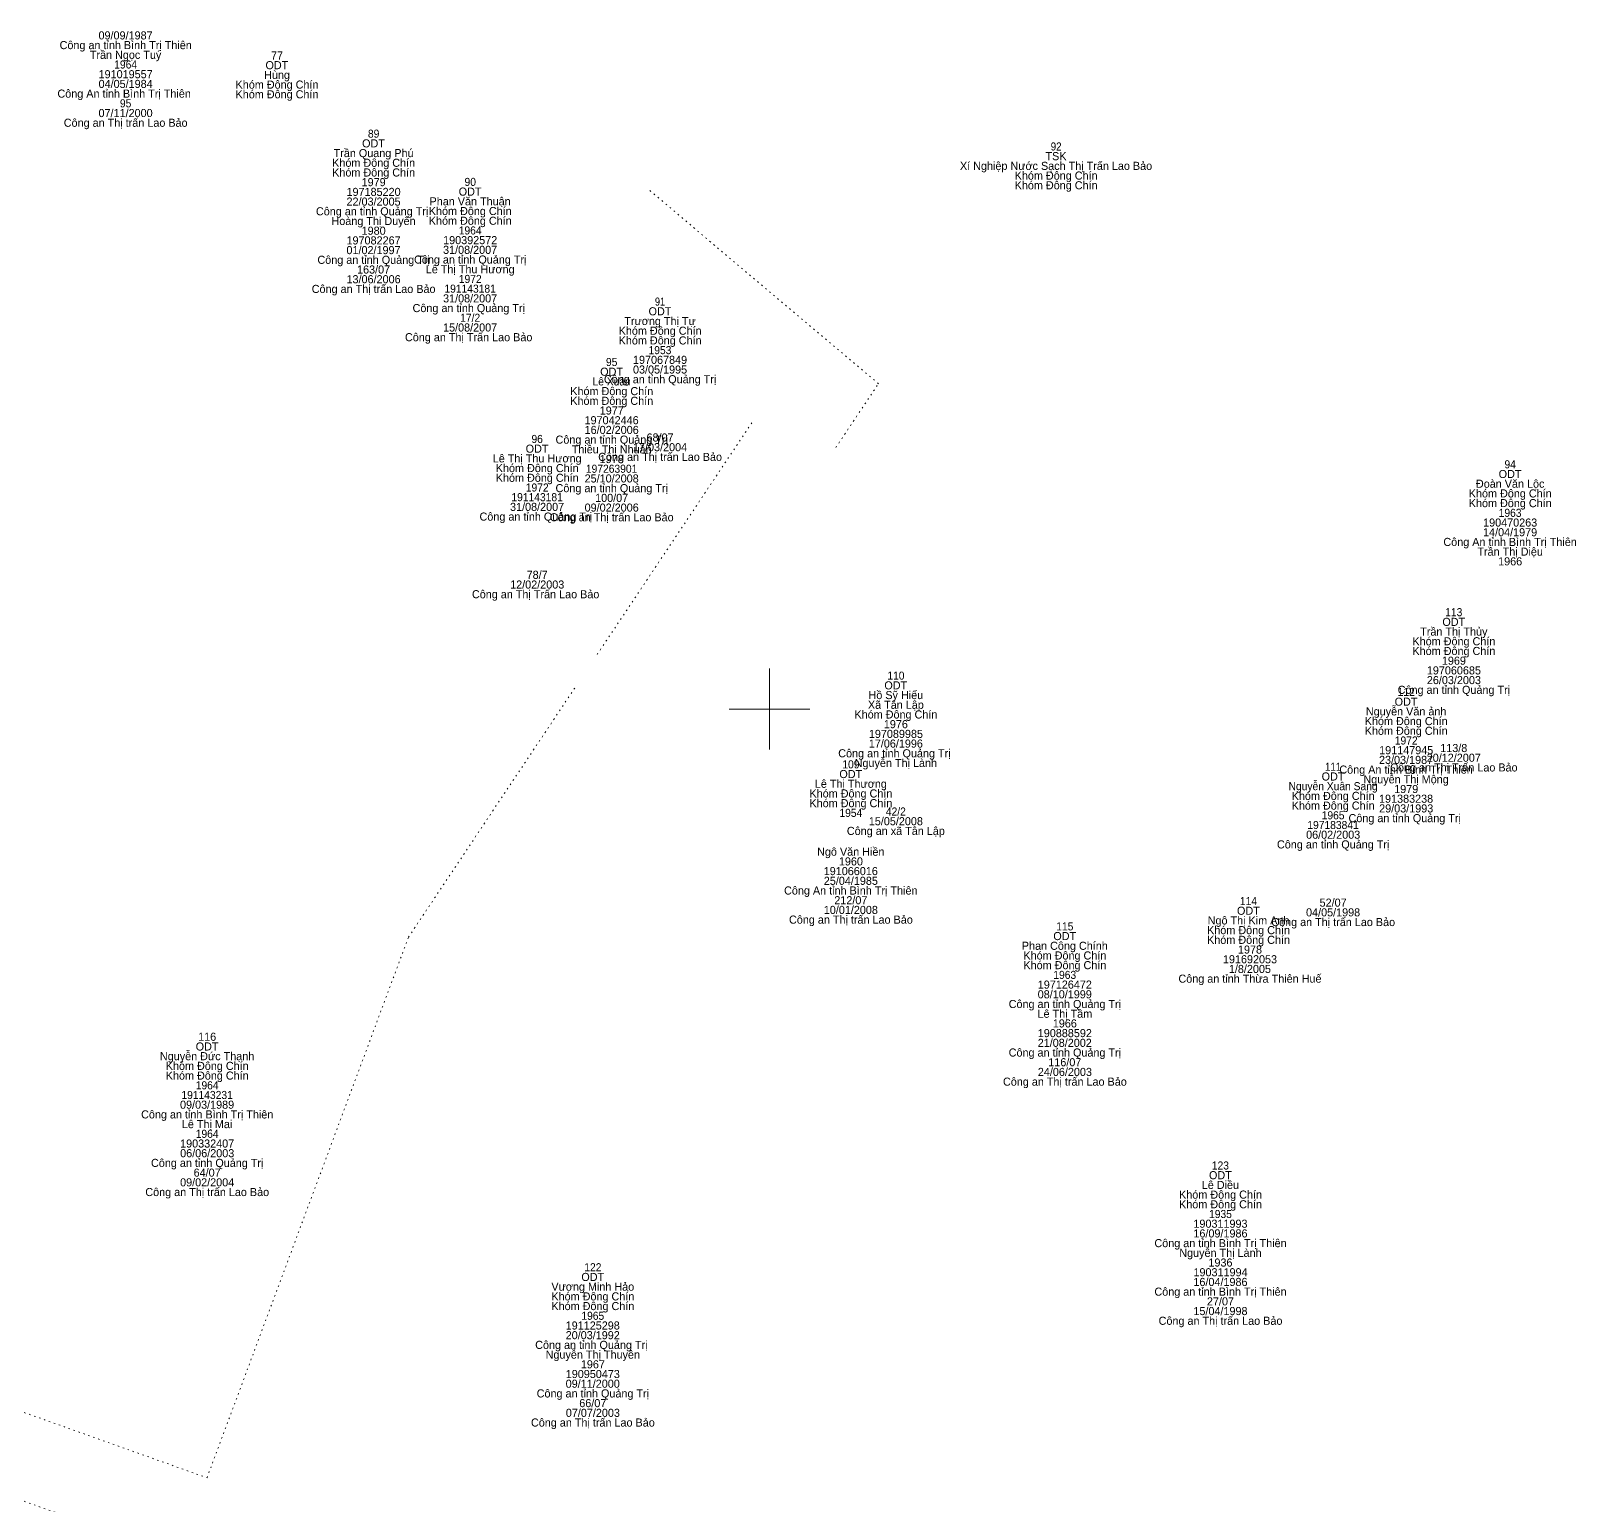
# Model space of a CAD drawing. Header units: metres. Extents: x 537880 to 538618, y 1836864 to 1837647.
# Drawn here: x 538145.2 to 538259.9, y 1837140.9 to 1837250.3 of the extents above; entities that cross this region are included whole.
import ezdxf
from ezdxf.enums import TextEntityAlignment as Align

# ---------------------------------------------------------------- set-up
doc = ezdxf.new("R2010")
doc.units = ezdxf.units.M
doc.header["$LTSCALE"] = 0.24
doc.linetypes.add('DOTTED', pattern=[1.5, 0.3, -1.2])
doc.layers.add('1', color=7, linetype='Continuous')
doc.layers.add('59', color=7, linetype='DOTTED', lineweight=13)
doc.layers.add('63', color=7, linetype='Continuous', lineweight=13)

msp = doc.modelspace()

# ---------------------------------------------------------------- linework, layer by layer
at = {"layer": '59'}
msp.add_line((538187.22, 1837204.06), (538198.83, 1837221.45), dxfattribs=at)
for points in [[(538204.93, 1837219.41), (538208.09, 1837224.14), (538191.09, 1837238.49)], [(538044.03, 1837188.87), (538062.29, 1837181.08), (538143.97, 1837148.07), (538158.26, 1837142.97), (538173.21, 1837183.08), (538185.59, 1837201.62)], [(538041.39, 1837183.27), (538059.91, 1837175.36), (538141.77, 1837142.27), (538158.9, 1837136.15)]]:
    msp.add_lwpolyline(points, dxfattribs=at)
at = {"layer": '63'}
for p, q in [((538200, 1837197), (538200, 1837203)), ((538197, 1837200), (538203, 1837200))]:
    msp.add_line(p, q, dxfattribs=at)

# ---------------------------------------------------------------- texts
at = {"layer": '1'}
for s, p in [('Công an tỉnh Bình Trị Thiên', (538152.225, 1837248.96)), ('09/09/1987', (538152.215, 1837249.68)), ('Trần Ngọc Tuý', (538152.215, 1837248.24)), ('ODT', (538163.445, 1837247.47)), ('77', (538163.455, 1837248.19)), ('191019557', (538152.22, 1837246.8)), ('Hùng', (538163.455, 1837246.75)), ('Công An tỉnh Bình Trị Thiên ', (538152.22, 1837245.36)), ('04/05/1984', (538152.22, 1837246.08)), ('Khóm Đông Chín', (538163.455, 1837246.03)), ('Khóm Đông Chín', (538163.455, 1837245.31)), ('Công an Thị trấn Lao Bảo', (538152.225, 1837243.2)), ('07/11/2000', (538152.215, 1837243.92)), ('Trần Quang Phú', (538170.62, 1837240.95)), ('ODT', (538170.615, 1837241.67)), ('TSK', (538221.265, 1837240.72)), ('Khóm Đông Chín', (538170.625, 1837240.23)), ('Khóm Đông Chín', (538170.625, 1837239.51)), ('Xí Nghiệp Nước Sạch Thị Trấn Lao Bảo', (538221.27, 1837240)), ('1979', (538170.625, 1837238.79)), ('Khóm Đông Chín', (538221.275, 1837239.28)), ('Khóm Đông Chín', (538221.275, 1837238.56)), ('22/03/2005', (538170.62, 1837237.35)), ('197185220', (538170.62, 1837238.07)), ('Phan Văn Thuận', (538177.785, 1837237.37)), ('ODT', (538177.785, 1837238.09)), ('Công an tỉnh Quảng Trị ', (538170.625, 1837236.63)), ('Khóm Đông Chín', (538177.795, 1837236.65)), ('Khóm Đông Chín', (538177.795, 1837235.93)), ('Hoàng Thị Duyên', (538170.62, 1837235.91)), ('1980', (538170.625, 1837235.19)), ('01/02/1997', (538170.615, 1837233.75)), ('197082267', (538170.62, 1837234.47)), ('31/08/2007', (538177.785, 1837233.77)), ('190392572', (538177.79, 1837234.49)), ('Công an tỉnh Quảng Trị', (538170.625, 1837233.03)), ('Công an tỉnh Quảng Trị', (538177.795, 1837233.05)), ('13/06/2006', (538170.62, 1837231.59)), ('163/07', (538170.62, 1837232.31)), ('Lê Thị Thu Hương', (538177.79, 1837232.33)), ('Công an Thị trấn Lao Bảo', (538170.625, 1837230.87)), ('Công an tỉnh Quảng Trị ', (538177.795, 1837229.45)), ('31/08/2007', (538177.785, 1837230.17)), ('ODT', (538191.875, 1837229.21)), ('15/08/2007', (538177.785, 1837228.01)), ('Trương Thị Tự', (538191.88, 1837228.49)), ('Công an Thị Trấn Lao Bảo ', (538177.79, 1837227.29)), ('Khóm Đông Chín', (538191.885, 1837227.77)), ('Khóm Đông Chín', (538191.885, 1837227.05)), ('ODT', (538188.285, 1837224.73)), ('03/05/1995', (538191.88, 1837224.89)), ('197067849', (538191.88, 1837225.61)), ('Công an tỉnh Quảng Trị', (538191.885, 1837224.17)), ('Khóm Đông Chín', (538188.295, 1837223.29)), ('Khóm Đông Chín', (538188.295, 1837222.57)), ('197042446', (538188.285, 1837221.13)), ('1977', (538188.295, 1837221.85)), ('16/02/2006', (538188.29, 1837220.41)), ('ODT', (538182.755, 1837219.02)), ('Công an tỉnh Quảng Trị', (538188.295, 1837219.69)), ('Thiều Thị Nhuần', (538188.29, 1837218.97)), ('17/03/2004', (538191.88, 1837219.13)), ('68/07', (538191.88, 1837219.85)), ('Lê Thị Thu Hương', (538182.76, 1837218.3)), ('Khóm Đông Chín', (538182.765, 1837217.58)), ('Công an Thị trấn Lao Bảo', (538191.885, 1837218.41)), ('1978', (538188.29, 1837218.25)), ('Khóm Đông Chín', (538182.765, 1837216.86)), ('25/10/2008', (538188.29, 1837216.81)), ('ODT', (538254.965, 1837217.14)), ('Công an tỉnh Quảng Trị', (538188.295, 1837216.09)), ('100/07', (538188.29, 1837215.37)), ('Khóm Đông Chín', (538254.975, 1837215.7)), ('Đoàn Văn Lộc', (538254.97, 1837216.42)), ('31/08/2007', (538182.755, 1837214.7)), ('09/02/2006', (538188.29, 1837214.65)), ('Khóm Đông Chín', (538254.975, 1837214.98)), ('Công an tỉnh Quảng Trị ', (538182.765, 1837213.98)), ('Công an Thị trấn Lao Bảo', (538188.295, 1837213.93)), ('190470263', (538254.97, 1837213.54)), ('Công An tỉnh Bình Trị Thiên', (538254.965, 1837212.1)), ('14/04/1979', (538254.965, 1837212.82)), ('Trần Thị Diệu', (538254.97, 1837211.38)), ('78/7', (538182.76, 1837209.66)), ('1966', (538254.97, 1837210.66)), ('12/02/2003', (538182.765, 1837208.94)), ('Công an Thị Trấn Lao Bảo ', (538182.76, 1837208.22)), ('ODT', (538250.785, 1837206.17)), ('Trần Thị Thủy', (538250.79, 1837205.45)), ('Khóm Đông Chín', (538250.795, 1837204.73)), ('Khóm Đông Chín', (538250.795, 1837204.01)), ('1969', (538250.795, 1837203.29)), ('26/03/2003', (538250.795, 1837201.85)), ('197060685', (538250.795, 1837202.57)), ('Hồ Sỹ Hiếu', (538209.38, 1837200.74)), ('ODT', (538209.375, 1837201.46)), ('Công an tỉnh Quảng Trị', (538250.795, 1837201.13)), ('Khóm Đông Chín', (538209.385, 1837199.3)), ('Xã Tân Lập', (538209.38, 1837200.02)), ('Nguyễn Văn ảnh', (538247.25, 1837199.53)), ('ODT', (538247.245, 1837200.25)), ('1976', (538209.38, 1837198.58)), ('Khóm Đông Chín', (538247.255, 1837198.81)), ('Khóm Đông Chín', (538247.255, 1837198.09)), ('17/06/1996', (538209.38, 1837197.14)), ('197089985', (538209.385, 1837197.86)), ('Công an tỉnh Quảng Trị ', (538209.385, 1837196.42)), ('Nguyễn Thị Lành', (538209.38, 1837195.7)), ('23/03/1987', (538247.245, 1837195.93)), ('191147945', (538247.255, 1837196.65)), ('20/12/2007', (538250.785, 1837196.09)), ('113/8', (538250.785, 1837196.81)), ('ODT', (538206.035, 1837194.88)), ('ODT', (538241.825, 1837194.7)), ('Công An tỉnh Bình Trị Thiên', (538247.245, 1837195.21)), ('Công an Thị Trấn Lao Bảo', (538250.795, 1837195.37)), ('Lê Thị Thương', (538206.04, 1837194.16)), ('Nguyễn Thị Mộng', (538247.245, 1837194.49)), ('1979', (538247.255, 1837193.77)), ('Khóm Đông Chín', (538206.045, 1837193.44)), ('Khóm Đông Chín', (538206.045, 1837192.72)), ('Khóm Đông Chín', (538241.835, 1837193.26)), ('Khóm Đông Chín', (538241.835, 1837192.54)), ('191383238', (538247.245, 1837193.05)), ('15/05/2008', (538209.38, 1837191.38)), ('Công an tỉnh Quảng Trị ', (538247.255, 1837191.61)), ('29/03/1993', (538247.255, 1837192.33)), ('Công an xã Tân Lập', (538209.38, 1837190.66)), ('06/02/2003', (538241.835, 1837190.38)), ('Ngô Văn Hiền', (538206.035, 1837189.12)), ('Công an tỉnh Quảng Trị', (538241.835, 1837189.66)), ('1960', (538206.045, 1837188.4)), ('25/04/1985', (538206.04, 1837186.96)), ('191066016', (538206.035, 1837187.68)), ('Công An tỉnh Bình Trị Thiên', (538206.035, 1837186.24)), ('212/07', (538206.04, 1837185.52)), ('10/01/2008', (538206.04, 1837184.8)), ('ODT', (538235.545, 1837184.74)), ('04/05/1998', (538241.83, 1837184.62)), ('52/07', (538241.83, 1837185.34)), ('Công an Thị trấn Lao Bảo', (538206.045, 1837184.08)), ('Khóm Đông Chín', (538235.555, 1837183.3)), ('Ngô Thị Kim Anh', (538235.555, 1837184.02)), ('Công an Thị trấn Lao Bảo', (538241.835, 1837183.9)), ('Phan Công Chính', (538221.92, 1837182.14)), ('ODT', (538221.915, 1837182.86)), ('Khóm Đông Chín', (538235.555, 1837182.58)), ('Khóm Đông Chín', (538221.925, 1837181.42)), (' 191692053', (538235.55, 1837181.14)), (' 1978', (538235.55, 1837181.86)), ('Khóm Đông Chín', (538221.925, 1837180.7)), (' 1/8/2005', (538235.545, 1837180.42)), ('197126472', (538221.92, 1837179.26)), (' Công an tỉnh Thừa Thiên Huế', (538235.55, 1837179.7)), ('Công an tỉnh Quảng Trị', (538221.925, 1837177.82)), ('08/10/1999', (538221.915, 1837178.54)), ('Lê Thị Tâm', (538221.925, 1837177.1)), ('1966', (538221.92, 1837176.38)), ('116', (538158.27, 1837175.39)), ('190888592', (538221.92, 1837175.66)), ('Nguyễn Đức Thạnh', (538158.265, 1837173.95)), ('ODT', (538158.265, 1837174.67)), ('Công an tỉnh Quảng Trị', (538221.925, 1837174.22)), ('21/08/2002', (538221.915, 1837174.94)), ('Khóm Đông Chín', (538158.275, 1837173.23)), ('116/07', (538221.92, 1837173.5)), ('Khóm Đông Chín', (538158.275, 1837172.51)), ('Công an Thị trấn Lao Bảo', (538221.925, 1837172.06)), ('24/06/2003', (538221.925, 1837172.78)), ('Công an tỉnh Bình Trị Thiên', (538158.275, 1837169.63)), ('09/03/1989', (538158.265, 1837170.35)), ('Lê Thị Mai', (538158.265, 1837168.91)), ('190332407', (538158.27, 1837167.47)), ('Công an tỉnh Quảng Trị', (538158.275, 1837166.03)), ('06/06/2003', (538158.275, 1837166.75)), ('64/07', (538158.27, 1837165.31)), ('ODT', (538233.465, 1837165.12)), ('Công an Thị trấn Lao Bảo', (538158.275, 1837163.87)), ('09/02/2004', (538158.27, 1837164.59)), ('Lê Diều', (538233.465, 1837164.4)), ('Khóm Đông Chín', (538233.475, 1837163.68)), ('Khóm Đông Chín', (538233.475, 1837162.96)), ('190311993', (538233.47, 1837161.52)), ('16/09/1986', (538233.47, 1837160.8)), ('Công an tỉnh Bình Trị Thiên', (538233.475, 1837160.08)), ('Nguyễn Thị Lành', (538233.47, 1837159.36)), ('1936', (538233.47, 1837158.64)), ('Vương Minh Hảo', (538186.89, 1837156.85)), ('ODT', (538186.885, 1837157.57)), ('16/04/1986', (538233.47, 1837157.2)), ('190311994', (538233.475, 1837157.92)), ('Khóm Đông Chín', (538186.895, 1837156.13)), ('Công an tỉnh Bình Trị Thiên', (538233.475, 1837156.48)), ('27/07', (538233.47, 1837155.76)), ('Khóm Đông Chín', (538186.895, 1837155.41)), ('15/04/1998', (538233.47, 1837155.04)), ('191125298', (538186.885, 1837153.97)), ('Công an Thị trấn Lao Bảo', (538233.475, 1837154.32)), ('Công an tỉnh Quảng Trị ', (538186.895, 1837152.53)), ('20/03/1992', (538186.885, 1837153.25)), ('Nguyễn Thị Thuyên', (538186.89, 1837151.81)), ('190950473', (538186.89, 1837150.37)), ('1967', (538186.895, 1837151.09)), ('Công an tỉnh Quảng Trị', (538186.895, 1837148.93)), ('09/11/2000', (538186.885, 1837149.65)), ('66/07', (538186.89, 1837148.21)), ('Công an Thị trấn Lao Bảo', (538186.895, 1837146.77)), ('07/07/2003', (538186.895, 1837147.49))]:
    msp.add_text(s, height=0.6, dxfattribs=at).set_placement(p, align=Align.CENTER)
for s, width, p in [('1964', 0.95, (538152.22, 1837247.52)), ('95', 0.95, (538152.22, 1837244.64)), ('89', 0.95, (538170.625, 1837242.39)), ('92', 0.9, (538221.275, 1837241.44)), ('90', 0.95, (538177.795, 1837238.81)), ('1964', 0.95, (538177.79, 1837235.21)), ('1972', 0.95, (538177.795, 1837231.61)), ('191143181', 0.95, (538177.785, 1837230.89)), ('91', 0.85, (538191.88, 1837229.93)), ('17/2', 0.95, (538177.79, 1837228.73)), ('1953', 0.95, (538191.875, 1837226.33)), ('95', 0.95, (538188.29, 1837225.45)), ('Lê Xuân', 0.95, (538188.29, 1837224.01)), ('96', 0.95, (538182.76, 1837219.74)), ('94', 0.95, (538254.97, 1837217.86)), ('197263901', 0.95, (538188.285, 1837217.53)), ('191143181', 0.95, (538182.755, 1837215.42)), ('1972', 0.95, (538182.765, 1837216.14)), ('1963', 0.95, (538254.965, 1837214.26)), ('113', 0.95, (538250.785, 1837206.89)), ('110', 0.95, (538209.385, 1837202.18)), ('112', 0.95, (538247.255, 1837200.97)), ('1972', 0.95, (538247.255, 1837197.37)), ('109', 0.95, (538206.045, 1837195.6)), ('111', 0.9, (538241.83, 1837195.42)), ('Nguyễn Xuân Sang', 0.95, (538241.83, 1837193.98)), ('1954', 0.95, (538206.04, 1837192)), ('42/2', 0.95, (538209.38, 1837192.1)), ('1965', 0.95, (538241.83, 1837191.82)), ('197183841', 0.95, (538241.825, 1837191.1)), ('114', 0.95, (538235.55, 1837185.46)), ('115', 0.95, (538221.92, 1837183.58)), ('1963', 0.95, (538221.915, 1837179.98)), ('1964', 0.95, (538158.27, 1837171.79)), ('191143231', 0.95, (538158.265, 1837171.07)), ('1964', 0.95, (538158.27, 1837168.19)), ('123', 0.95, (538233.465, 1837165.84)), ('1935', 0.95, (538233.47, 1837162.24)), ('122', 0.95, (538186.895, 1837158.29)), ('1965', 0.95, (538186.89, 1837154.69))]:
    msp.add_text(s, height=0.6, dxfattribs=dict(at, width=width)).set_placement(p, align=Align.CENTER)

doc.saveas('drawing.dxf')
